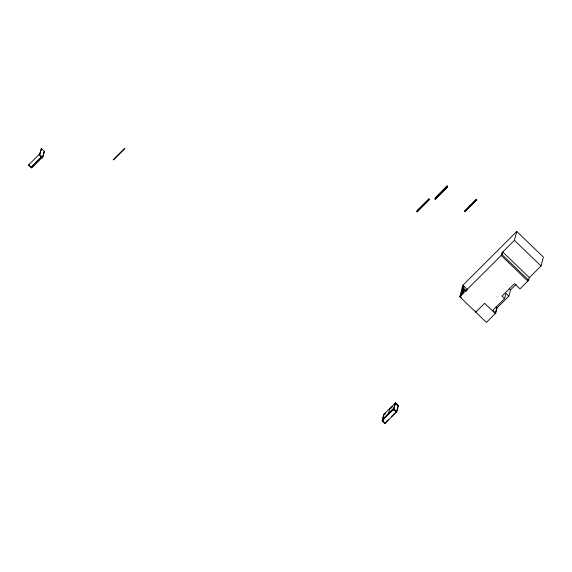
<?xml version="1.0" encoding="UTF-8"?>
<svg xmlns="http://www.w3.org/2000/svg" width="572" height="572" viewBox="0 0 572 572"><rect width="100%" height="100%" fill="white"/><g stroke="black" fill="none" stroke-linecap="round" stroke-linejoin="round"><path stroke-width="0.86" d="M42.099 157.05L31.489 167.803L31.188 167.51L41.785 156.907M41.52 156.649L30.917 167.253L28.621 164.936L31.51 167.725M39.482 155.076L41.42 148.563L44.309 151.351L42.635 157.593L42.371 157.865L39.482 155.076L41.42 148.563M42.371 157.865L44.309 151.351M416.945 211.59L417.195 210.632L428.971 198.977L417.238 210.675L417.217 211.855L416.945 211.59L428.671 199.885L428.928 198.934L429.2 199.199L417.446 210.875M417.217 211.855L428.95 200.15L429.179 199.17M435.306 197.733L435.321 198.963M435.135 199.042L446.832 187.309M435.428 197.948L441.577 191.72M382.096 420.77L383.769 414.521L395.517 402.802L398.405 405.591L396.732 411.84L384.985 423.552L382.096 420.77L393.843 409.051L395.517 402.802M442.378 191.069L447.347 186.165L447.004 187.437L435.278 199.135L434.992 198.799L446.782 186.987L447.039 186.036L447.297 186.343M446.861 187.344L435.099 199.013M447.097 186.136L435.571 198.041M388.073 413.778L388.624 413.227M389.661 408.644L388.617 413.835M391.713 410.746L394.222 408.179L391.734 410.667M395.08 404.983L395.524 403.332M398.098 405.813L396.467 412.105L393.579 409.316L395.252 403.067L398.141 405.855L398.405 405.591M464.779 211.232L476.49 199.464L464.814 211.275M464.979 211.433L476.712 199.735L476.426 199.399L464.693 211.104L465.029 211.261M460.61 296.982L460.317 297.276L459.781 296.761L462.862 285.271L516.788 231.481L543.4 257.121L541.026 265.994L529.35 277.635L528.65 280.259L520.005 288.881L514.528 283.605L501.973 296.132L504.561 298.62L492.814 310.339L495.702 313.12L486.393 322.401L475.675 312.076L475.968 311.776L475.06 310.896L474.76 311.197L461.225 298.155L461.525 297.862L460.61 296.982L463.048 287.895L466.151 290.883M460.317 297.276L463.048 287.895M462.219 287.673L463.284 288.703L463.928 286.293M462.519 293.343L463.885 289.032L465.73 290.812M462.383 294.651L463.885 289.032M459.781 296.761L502.037 254.619L502.738 251.995L529.35 277.635M528.335 279.129L527.813 281.095L501.194 255.455L501.901 252.831L514.407 240.354L516.788 231.481M495.717 311.862L496.625 308.465M495.702 313.12L497.111 307.879L508.851 296.16L510.531 289.911L516.18 284.277M504.561 298.62L505.963 293.379L508.851 296.16M28.6 165.015L39.833 153.754M29.101 165.501L29.472 165.129L29.222 165.551M31.489 167.803L42.078 157.236M447.011 186L435.349 197.769M442.814 190.49L447.168 186.207M436.779 196.775L439.868 193.693L435.592 197.84L435.278 199.135L447.054 187.251L446.782 186.987M444.809 188.774L447.311 186.293M464.957 211.404L476.755 199.556M462.977 288.152L462.676 288.445L462.147 287.938M475.747 312.148L484.613 303.303L495.259 313.563M389.296 409.545L392.413 406.435M384.291 414.6L385.535 413.356M389.897 409.001L392.392 406.52M382.697 419.255L393.929 407.993L394.201 408.265M384.863 417.581L386.107 416.33M383.197 419.741L383.569 419.376L383.312 419.812M382.99 421.106L383.54 420.434L382.918 421.006M394.201 409.917L393.593 410.288L394.194 409.852M384.663 422.694L385.12 422.436L384.749 422.801M395.881 411.504L395.474 411.869L395.967 411.618M388.116 419.834L384.999 422.944L385.249 423.287L382.361 420.506L384.055 414.242L384.327 414.507M391.234 416.731L394.973 412.998M514.407 240.354L541.026 265.994M502.037 254.619L528.65 280.259M509.309 288.738L510.531 289.911M495.953 306.764L497.111 307.879M462.862 285.271L467.76 289.99M463.928 289.318L465.208 290.555M463.592 289.325L466.051 291.699M393.843 409.051L396.732 411.84M393.6 409.237L394.752 410.353M39.747 154.812L42.635 157.593M113.27 159.631L124.481 148.448L124.753 148.706L113.528 159.931L113.27 159.631"/></g></svg>
